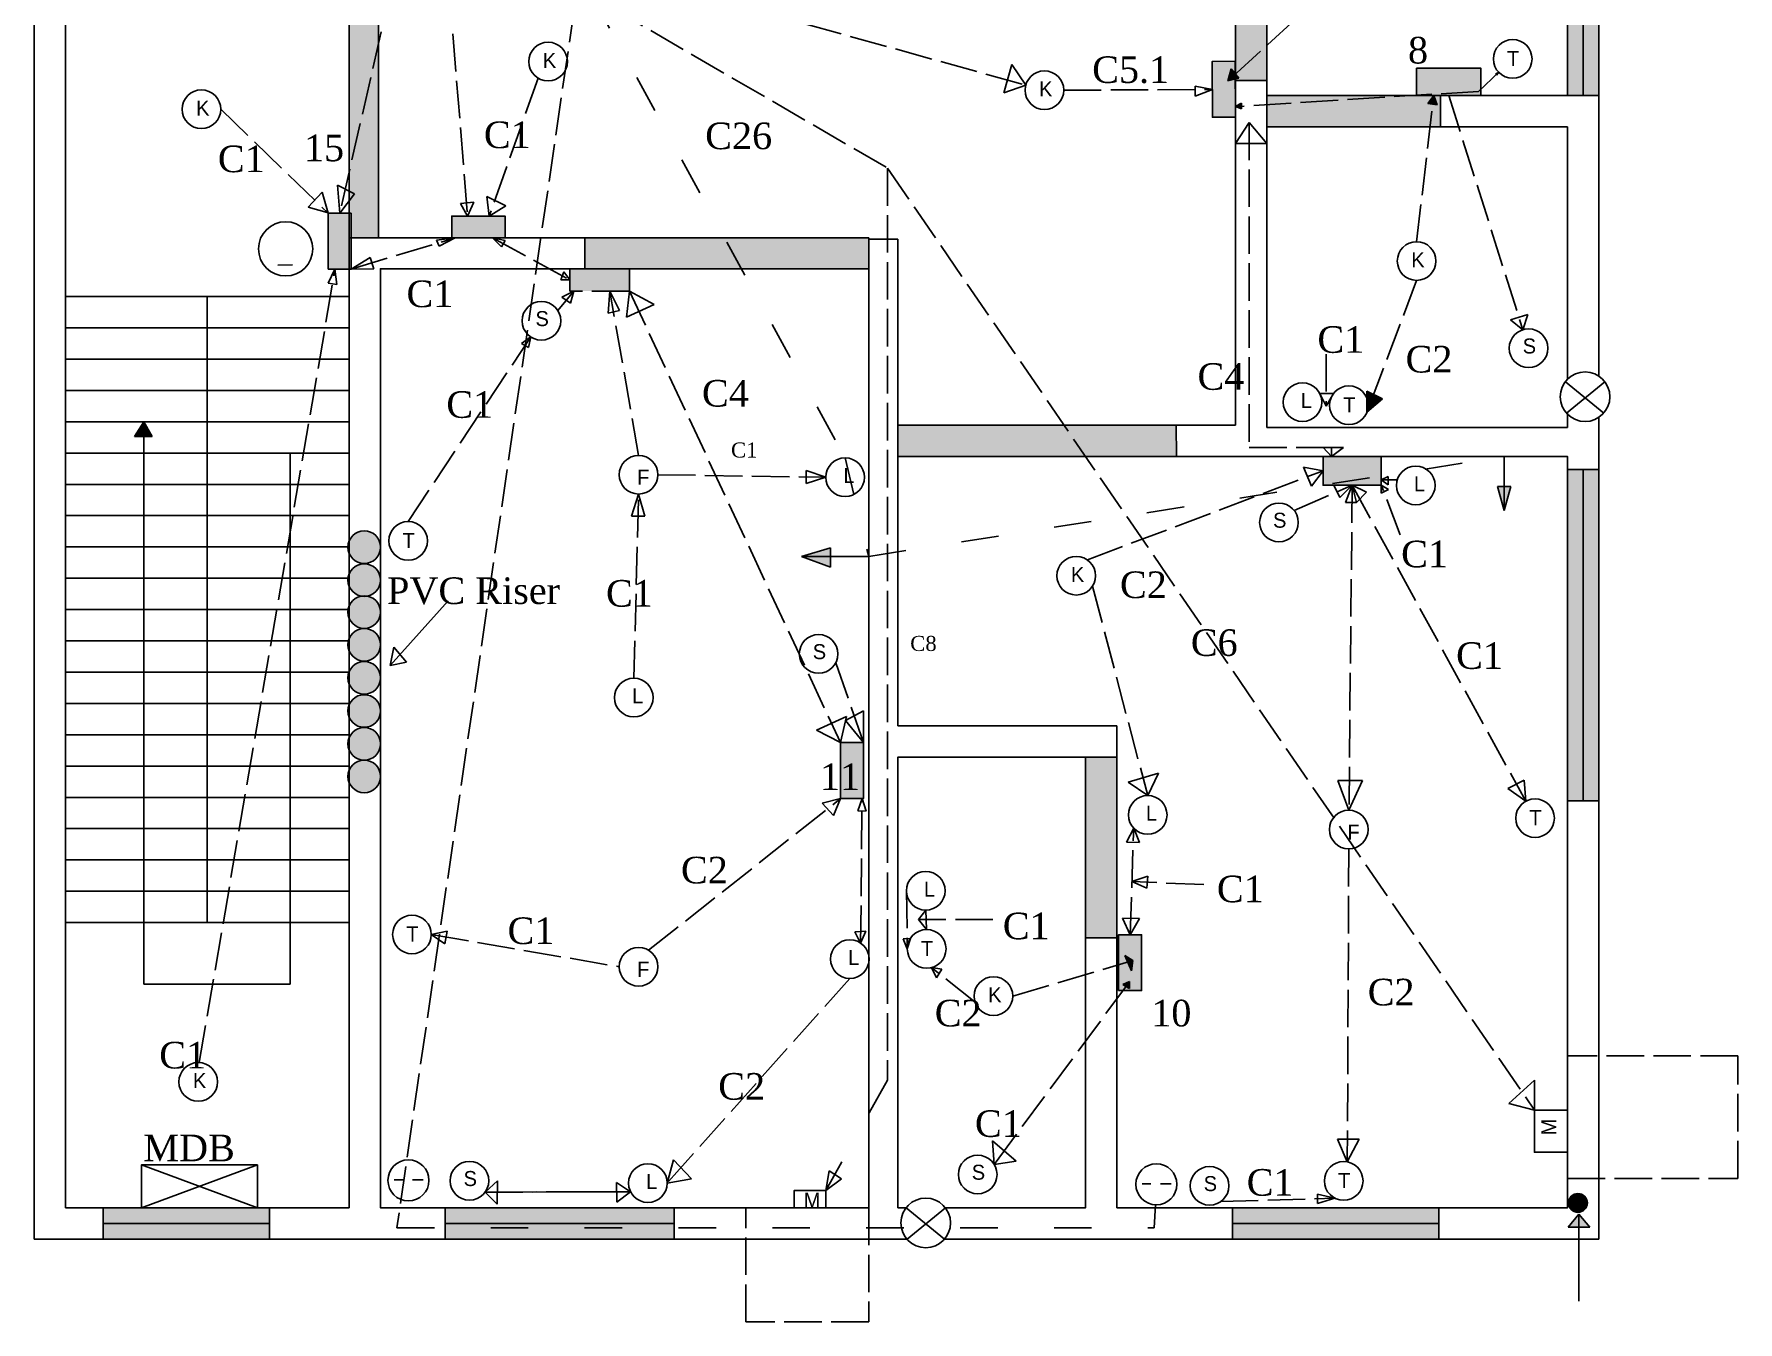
# Model space of a CAD drawing. Header units: inches. Extents: x -8 to 876, y -738 to 77.
# Drawn here: x -8 to 537, y -738 to -326 of the extents above; entities that cross this region are included whole.
import ezdxf

# ---------------------------------------------------------------- set-up
doc = ezdxf.new("R2010")
doc.units = ezdxf.units.IN
doc.header["$MEASUREMENT"] = 0
doc.linetypes.add('ACAD_ISO02W100', pattern=[15, 12, -3])
doc.linetypes.add('ACAD_ISO03W100', pattern=[30, 12, -18])
doc.dimstyles.get("Standard").update_dxf_attribs({"dimtxt": 0.18, "dimasz": 0.18, "dimexe": 0.18, "dimexo": 0.0625, "dimgap": 0.09, "dimtad": 0, "dimtih": 1, "dimtoh": 1, "dimdec": 4, "dimzin": 0, "dimdsep": 46, "dimtxsty": 'Standard', "dimcen": 0.09, "dimadec": 0, "dimazin": 0, "dimtfac": 1, "dimtdec": 4, "dimtofl": 0, "dimtmove": 0, "dimatfit": 3, "dimfxl": 1, "dimtolj": 1, "dimtzin": 0, "dimarcsym": 0})

msp = doc.modelspace()

# ---------------------------------------------------------------- hatches: boundary and pattern name
h = msp.add_hatch(color=64)
h.paths.add_polyline_path([(444.47, -40.14), (434.47, -40.14), (434.47, -85.3), (434.47, -133.3), (444.47, -133.3), (444.47, -85.3)])
h.paths.add_polyline_path([(416.47, -133.3), (386.47, -133.3), (386.47, -143.33), (416.47, -143.33)])
h.paths.add_polyline_path([(362.47, -138.32), (362.47, -133.3), (314.47, -133.3), (314.47, -143.3), (362.47, -143.33)])
h.paths.add_polyline_path([(304.47, -133.3), (256.47, -133.3), (256.47, -143.3), (304.47, -143.3)])
h.paths.add_polyline_path([(184.47, -157.3), (174.47, -157.3), (174.38, -193.3), (184.38, -193.3)])
h.paths.add_polyline_path([(148.45, -193.3), (138.47, -193.3), (102.47, -193.3), (102.47, -203.35), (138.47, -203.35), (148.45, -203.35)])
h.paths.add_polyline_path([(160.82, -285.35), (143.43, -285.35), (143.43, -289.54), (160.82, -289.54)])
h.paths.add_polyline_path([(102.47, -307.4), (93.15, -307.4), (93.15, -391.4), (98.15, -391.4), (102.47, -391.4)])
h.paths.add_polyline_path([(357.44, -451.3), (338.47, -451.3), (320.25, -451.3), (268.47, -451.3), (268.47, -461.3), (320.26, -461.3), (338.47, -461.3), (357.47, -461.3)])
h.paths.add_polyline_path([(338.47, -587.3), (338.47, -557.3), (328.47, -557.3), (328.47, -587.3), (328.47, -615.05), (338.47, -615.05)])
h = msp.add_hatch(color=64)
h.paths.add_polyline_path([(441.81, -345.97), (416.4, -345.97), (386.4, -345.97), (386.4, -355.97), (416.4, -355.97), (441.81, -355.97)])
h.paths.add_polyline_path([(386.4, -298.41), (386.4, -249.97), (376.4, -249.97), (376.4, -298.41), (376.4, -341.17), (386.4, -341.17)])
h.paths.add_polyline_path([(259.15, -391.79), (259.16, -391.4), (211.15, -391.4), (168.48, -391.4), (168.48, -401.3), (211.15, -401.3), (259.15, -401.3)])
h = msp.add_hatch(color=114)
h.paths.add_polyline_path([(492.47, -249.97), (482.4, -249.97), (482.4, -345.97), (492.47, -345.97)])
h.paths.add_polyline_path([(492.47, -465.39), (482.47, -465.39), (482.47, -571.28), (492.47, -571.28)])
for color, points in [(8, [(369, -352.9), (376.31, -352.86), (376.23, -335), (368.92, -335.03)]), (8, [(454.74, -337.22), (434.21, -337.22), (434.21, -345.97), (454.74, -345.97)]), (8, [(86.46, -401.4), (93.77, -401.4), (93.77, -383.54), (86.46, -383.54)]), (8, [(142.97, -384.45), (125.9, -384.45), (125.9, -391.4), (142.97, -391.4)]), (8, [(422.94, -461.3), (404.32, -461.3), (404.32, -470.44), (422.94, -470.44)]), (6, [(103.15, -490.7), (103.15, -489.77, 0.782673), (93.15, -488.22), (93.15, -492.25, 0.782673)]), (6, [(103.15, -501.22), (103.15, -500.29, 0.782673), (93.15, -498.74), (93.15, -502.77, 0.782673)]), (6, [(103.15, -511.45), (103.15, -510.52, 0.782673), (93.15, -508.97), (93.15, -513, 0.782673)]), (6, [(103.15, -521.86), (103.15, -520.93, 0.782673), (93.15, -519.38), (93.15, -523.41, 0.782673)]), (6, [(103.15, -532.45), (103.15, -531.52, 0.782673), (93.15, -529.97), (93.15, -534, 0.782673)]), (6, [(103.15, -543.04), (103.15, -542.12, 0.782673), (93.15, -540.57), (93.15, -544.59, 0.782673)]), (6, [(103.15, -553.54), (103.15, -552.62, 0.782673), (93.15, -551.07), (93.15, -555.09, 0.782673)]), (8, [(257.48, -552.69), (250.17, -552.69), (250.17, -570.55), (257.48, -570.55)]), (6, [(103.15, -563.95), (103.15, -563.03, 0.782673), (93.15, -561.48), (93.15, -565.5, 0.782673)]), (8, [(346.32, -614.06), (339.01, -614.06), (339.01, -631.92), (346.32, -631.92)]), (5, [(488.78, -699.76, 1), (482.76, -699.76, 1)]), (256, [(486, -703.3), (482.6, -707.55), (489.56, -707.55)])]:
    msp.add_hatch(color=color).paths.add_polyline_path(points)
at = {"linetype": 'ACAD_ISO02W100'}
h = msp.add_hatch(color=256, dxfattribs=at)
h.paths.add_polyline_path([(374.99, -337.41), (373.87, -341.29), (376.25, -339.13), (376.25, -338.93)])
h.paths.add_polyline_path([(376.25, -339.13), (373.87, -341.29), (376.25, -340.7)])
h.paths.add_polyline_path([(376.4, -339.12), (376.4, -340.66), (377.46, -340.4)])
for points in [[(376.4, -339.12), (376.34, -339.05), (376.25, -339.13), (376.25, -340.7), (376.4, -340.66)], [(182.7, -401.3), (163.65, -401.3), (163.65, -408.41), (182.7, -408.41)]]:
    msp.add_hatch(color=256, dxfattribs=at).paths.add_polyline_path(points)
h = msp.add_hatch(color=256, dxfattribs=at)
h.paths.add_polyline_path([(378.27, -348.42), (376.29, -349.47), (378.27, -349.35)])
h.paths.add_polyline_path([(378.27, -349.35), (376.4, -349.46), (378.27, -350.2)])
h = msp.add_hatch(color=256, dxfattribs=at)
h.paths.add_polyline_path([(439.67, -345.97), (437.81, -348.48), (439.35, -348.69)])
h.paths.add_polyline_path([(439.67, -345.97), (439.35, -348.69), (440.75, -348.88)])
h = msp.add_hatch(color=256, dxfattribs=at)
h.paths.add_polyline_path([(420.48, -441.46), (418.36, -440.42), (418.36, -442.72, -0.090323), (418.76, -444.9, -0.090323), (418.36, -447.08)])
h.paths.add_polyline_path([(418.36, -442.72), (418.36, -447.08, 0.090323), (418.76, -444.9, 0.090323)], flags=17)
h.paths.add_polyline_path([(423.27, -442.82), (420.48, -441.46), (418.36, -447.08)])
h = msp.add_hatch(color=256)
h.paths.add_polyline_path([(27.5, -450.17), (24.58, -454.86), (27.5, -454.89)])
h.paths.add_polyline_path([(27.5, -450.17), (27.5, -454.89), (30.24, -454.91)])
h = msp.add_hatch(color=256)
h.paths.add_polyline_path([(464.3, -470.87), (462.2, -470.87), (462.2, -478.51)])
h.paths.add_polyline_path([(462.2, -470.87), (460.1, -470.87), (462.2, -478.51)])
h = msp.add_hatch(color=256)
h.paths.add_polyline_path([(246.99, -490.47), (237.69, -493.21), (246.99, -493.21)])
h.paths.add_polyline_path([(246.99, -493.21), (237.69, -493.21), (246.99, -496.59)])
h = msp.add_hatch(color=256, dxfattribs=at)
h.paths.add_polyline_path([(340.97, -620.71), (341.9, -622.8), (343.59, -622.3)])
h.paths.add_polyline_path([(343.59, -622.3), (341.9, -622.8), (343.13, -625.58)])
h = msp.add_hatch(color=256, dxfattribs=at)
h.paths.add_polyline_path([(342.53, -629.03), (340.36, -629.98), (341.38, -630.59)])
h.paths.add_polyline_path([(342.53, -629.03), (341.38, -630.59), (342.1, -631.01)])
h.paths.add_polyline_path([(342.53, -629.03), (342.1, -631.01), (342.53, -631.23)])
h = msp.add_hatch(color=114)
h.paths.add_polyline_path([(67.74, -706.3), (14.59, -706.3), (14.59, -711.3), (67.74, -711.3)])
h.paths.add_polyline_path([(67.74, -701.3), (14.59, -701.3), (14.59, -706.3), (67.74, -706.3)])
h.paths.add_polyline_path([(197.02, -701.3), (123.77, -701.3), (123.77, -706.3), (197.02, -706.3)])
h.paths.add_polyline_path([(197.02, -706.3), (123.77, -706.3), (123.77, -711.3), (197.02, -711.3)])
h.paths.add_polyline_path([(441.35, -701.3), (375.42, -701.3), (375.42, -706.3), (441.35, -706.3)])
h.paths.add_polyline_path([(441.35, -706.3), (375.42, -706.3), (375.42, -711.3), (441.35, -711.3)])

# ---------------------------------------------------------------- linework, layer by layer
for p, q in [((-7.53, -193.3), (-7.53, -711.3)), ((2.47, -203.3), (2.47, -701.3)), ((492.47, -435.63), (492.47, -237.94)), ((487.44, -249.97), (487.44, -345.97)), ((376.4, -451.3), (376.4, -298.41)), ((93.15, -307.4), (93.15, -391.4)), ((102.47, -307.4), (102.47, -391.4)), ((386.4, -341.17), (376.4, -341.17)), ((386.4, -345.97), (386.4, -355.97)), ((416.4, -345.97), (386.4, -345.97)), ((441.81, -355.97), (441.81, -345.97)), ((482.4, -345.97), (492.47, -345.97)), ((416.4, -355.97), (386.4, -355.97)), ((416.4, -355.97), (416.4, -355.97)), ((93.15, -401.4), (93.15, -391.4)), ((93.15, -391.4), (211.15, -391.4)), ((168.48, -401.3), (168.48, -391.4)), ((211.15, -391.4), (259.16, -391.4)), ((259.16, -391.4), (259.15, -391.79)), ((259.15, -401.3), (259.15, -391.79)), ((268.47, -391.79), (259.15, -391.79)), ((268.47, -547.3), (268.47, -391.79)), ((70.31, -400.12), (75.09, -400.05)), ((93.15, -701.3), (93.15, -401.4)), ((211.15, -401.3), (259.15, -401.3)), ((2.47, -410.17), (93.15, -410.17)), ((47.81, -410.17), (47.81, -610.17)), ((2.47, -420.17), (93.15, -420.17)), ((2.47, -430.17), (93.15, -430.17)), ((2.47, -440.17), (93.15, -440.17)), ((481.75, -437.38), (494.01, -447.38)), ((494.33, -437.38), (482.07, -447.38)), ((2.47, -450.17), (93.15, -450.17)), ((27.5, -450.17), (24.58, -454.86)), ((27.5, -629.89), (27.5, -450.17)), ((30.24, -454.91), (27.5, -450.17)), ((320.25, -451.3), (268.47, -451.3)), ((338.47, -451.3), (320.25, -451.3)), ((338.47, -451.3), (376.4, -451.3)), ((357.47, -461.3), (357.44, -451.3)), ((492.47, -711.3), (492.47, -448.74)), ((24.58, -454.86), (30.24, -454.91)), ((2.47, -460.17), (93.15, -460.17)), ((74.34, -460.17), (74.34, -629.89)), ((320.26, -461.3), (268.47, -461.3)), ((338.47, -461.3), (320.26, -461.3)), ((462.2, -461.3), (462.2, -478.51)), ((482.47, -701.3), (482.47, -461.3)), ((482.47, -465.39), (492.47, -465.39)), ((487.47, -465.39), (487.47, -571.28)), ((2.47, -470.17), (93.15, -470.17)), ((464.3, -470.87), (460.1, -470.87)), ((460.1, -470.87), (462.2, -478.51)), ((462.2, -478.51), (464.3, -470.87)), ((2.47, -480.17), (93.15, -480.17)), ((2.47, -490.17), (93.15, -490.17)), ((237.69, -493.21), (246.99, -490.47)), ((259.15, -493.21), (237.69, -493.21)), ((246.99, -496.59), (237.69, -493.21)), ((246.99, -490.47), (246.99, -496.59)), ((2.47, -500.17), (93.15, -500.17)), ((2.47, -510.17), (93.15, -510.17)), ((2.47, -520.17), (93.15, -520.17)), ((2.47, -530.17), (93.15, -530.17)), ((2.47, -540.17), (93.15, -540.17)), ((268.47, -547.3), (338.47, -547.3)), ((2.47, -550.17), (93.15, -550.17)), ((2.47, -560.17), (93.15, -560.17)), ((328.47, -557.3), (338.47, -557.3)), ((328.47, -587.3), (328.47, -557.3)), ((328.47, -557.3), (338.47, -557.3)), ((338.47, -557.3), (338.47, -587.3)), ((2.47, -570.17), (93.15, -570.17)), ((482.47, -571.28), (492.47, -571.28)), ((2.47, -580.17), (93.15, -580.17)), ((328.47, -587.3), (328.47, -587.3)), ((2.47, -590.17), (93.15, -590.17)), ((2.47, -600.17), (93.15, -600.17)), ((2.47, -610.17), (93.15, -610.17)), ((328.47, -615.05), (338.47, -615.05)), ((74.34, -629.89), (27.5, -629.89)), ((26.79, -701.3), (63.83, -687.61)), ((63.83, -701.3), (26.79, -687.61)), ((63.83, -687.61), (63.83, -701.3)), ((107.48, -692.35), (110.35, -692.35)), ((113.42, -692.35), (116.8, -692.35)), ((346.48, -693.61), (349.34, -693.61)), ((352.41, -693.61), (355.79, -693.61)), ((2.47, -701.3), (93.15, -701.3)), ((67.74, -701.3), (14.59, -701.3)), ((14.59, -701.3), (14.59, -711.3)), ((67.74, -711.3), (67.74, -701.3)), ((103.15, -701.3), (259.15, -701.3)), ((197.02, -701.3), (123.77, -701.3)), ((123.77, -701.3), (123.77, -711.3)), ((197.02, -711.3), (197.02, -701.3)), ((258.47, -701.3), (258.47, -701.3)), ((268.47, -701.3), (271.1, -701.3)), ((271.09, -701.32), (283.35, -711.32)), ((283.67, -701.32), (271.41, -711.32)), ((283.65, -701.3), (328.47, -701.3)), ((441.35, -701.3), (375.42, -701.3)), ((375.42, -701.3), (375.42, -711.3)), ((441.35, -711.3), (441.35, -701.3)), ((14.59, -706.3), (67.74, -706.3)), ((123.77, -706.3), (197.02, -706.3)), ((375.42, -706.3), (441.35, -706.3)), ((-7.53, -711.3), (271.43, -711.3)), ((283.32, -711.3), (492.47, -711.3))]:
    msp.add_line(p, q)
at = {"color": 5, "linetype": 'ACAD_ISO02W100'}
for p, q in [((169.55, -287.31), (108.37, -707.76)), ((110.08, -296.35), (90.12, -383.54))]:
    msp.add_line(p, q, dxfattribs=at)
at = {"color": 2, "linetype": 'ACAD_ISO03W100'}
for p, q in [((156.18, -287.57), (251.62, -461.73)), ((251.62, -461.73), (259.15, -493.21)), ((259.15, -493.21), (462.2, -461.3))]:
    msp.add_line(p, q, dxfattribs=at)
at = {"linetype": 'ACAD_ISO02W100'}
for p, q in [((428.73, -291.41), (373.87, -341.29)), ((373.87, -341.29), (374.99, -337.41)), ((374.99, -337.41), (377.46, -340.4)), ((153.52, -340.38), (137.88, -384.45)), ((368.96, -344.02), (363.46, -342.9)), ((363.46, -342.9), (363.46, -346.19)), ((377.46, -340.4), (373.87, -341.29)), ((454.02, -344.61), (460.44, -338.5)), ((460.44, -338.5), (459.46, -339.15)), ((459.46, -339.15), (459.78, -339.42)), ((459.78, -339.42), (460.44, -338.5)), ((321.47, -344.23), (368.96, -344.02)), ((363.46, -346.19), (368.96, -344.02)), ((454.02, -344.61), (376.29, -349.47)), ((376.29, -349.47), (378.27, -348.42)), ((378.27, -348.42), (378.27, -350.2)), ((434.22, -392.64), (439.67, -345.97)), ((439.67, -345.97), (437.81, -348.48)), ((440.75, -348.88), (439.67, -345.97)), ((444.48, -345.97), (468.14, -420.78)), ((52.11, -350.33), (86.46, -383.54)), ((378.27, -350.2), (376.4, -349.46)), ((437.81, -348.48), (440.75, -348.88)), ((84.54, -376.79), (80.06, -381.59)), ((86.46, -383.54), (84.54, -376.79)), ((137.88, -384.45), (137.17, -378.25)), ((137.17, -378.25), (143.16, -381.16)), ((80.06, -381.59), (86.83, -383.54)), ((143.16, -381.16), (137.88, -384.45)), ((45.27, -654.91), (88.62, -401.4)), ((88.62, -401.4), (86.4, -405.89)), ((89.2, -406.33), (88.62, -401.4)), ((86.4, -405.89), (89.2, -406.33)), ((434.22, -405), (418.36, -447.08)), ((159.82, -414.66), (164.96, -408.41)), ((164.96, -408.41), (161.1, -410.33)), ((161.1, -410.33), (163.85, -412.23)), ((163.85, -412.23), (164.96, -408.41)), ((171.67, -408.41), (171.79, -408.41)), ((174.62, -408.41), (171.79, -408.41)), ((174.62, -408.41), (174.67, -408.41)), ((176.43, -408.41), (175.9, -415.49)), ((185.62, -460.91), (176.43, -408.41)), ((179.54, -414.62), (176.43, -408.41)), ((175.9, -415.49), (179.54, -414.62)), ((464.17, -417.64), (469.73, -415.9)), ((468.14, -420.78), (464.17, -417.64)), ((469.73, -415.9), (468.14, -420.78)), ((112, -482.04), (151.15, -423.07)), ((151.15, -423.07), (148.17, -425.13)), ((150.5, -426.4), (151.15, -423.07)), ((148.17, -425.13), (150.5, -426.4)), ((405.31, -428.55), (405.31, -445.18)), ((418.36, -447.08), (418.36, -440.42)), ((418.36, -440.42), (423.27, -442.82)), ((405.31, -445.18), (403.29, -441.14)), ((403.29, -441.14), (407.64, -441.19)), ((407.64, -441.19), (405.31, -445.18)), ((423.27, -442.82), (418.36, -447.08)), ((191.8, -467.09), (245.44, -467.91)), ((245.44, -467.91), (239.19, -465.73)), ((239.19, -465.73), (239.19, -469.93)), ((239.19, -469.93), (245.44, -467.91)), ((329.03, -494.31), (404.32, -465.87)), ((404.32, -465.87), (398.09, -464.63)), ((398.09, -464.63), (400.58, -470.77)), ((400.58, -470.77), (404.32, -465.87)), ((422.94, -468.72), (425.14, -467.63)), ((425.14, -467.63), (425.14, -470.3)), ((185.62, -473.27), (183.33, -480.31)), ((184.1, -532.12), (185.62, -473.27)), ((187.66, -480.31), (185.62, -473.27)), ((395.08, -478.5), (413.63, -470.44)), ((413.63, -470.44), (407.77, -470.44)), ((407.77, -470.44), (409.73, -474.32)), ((409.73, -474.32), (413.63, -470.44)), ((413.63, -470.44), (411.46, -475.95)), ((413.63, -470.44), (412.6, -574.27)), ((413.63, -470.44), (469.08, -571.4)), ((415.02, -475.95), (413.63, -470.44)), ((413.63, -470.44), (418.23, -472.67)), ((418.23, -472.67), (415.02, -475.95)), ((428.04, -468.72), (422.94, -468.72)), ((425.14, -470.3), (422.94, -468.72)), ((429, -486.26), (422.94, -470.44)), ((422.94, -470.44), (422.94, -473)), ((425.19, -471.79), (422.94, -470.44)), ((422.94, -473), (425.19, -471.79)), ((411.46, -475.95), (415.02, -475.95)), ((183.33, -480.31), (187.66, -480.31)), ((330.63, -502.75), (348.3, -569.61)), ((342.01, -565.32), (351.79, -562.4)), ((348.3, -569.61), (342.01, -565.32)), ((351.79, -562.4), (348.3, -569.61)), ((412.6, -574.27), (409.1, -564.83)), ((409.1, -564.83), (416.88, -564.83)), ((416.88, -564.83), (412.6, -574.27)), ((463.34, -567.31), (468.58, -564.69)), ((468.58, -564.69), (469.08, -571.4)), ((469.08, -571.4), (463.34, -567.31)), ((412.54, -586.63), (412.08, -686.65)), ((271.2, -600.02), (271.49, -618.58)), ((275.03, -609.15), (277.38, -606.2)), ((298.84, -609.15), (275.03, -609.15)), ((277.67, -612.41), (275.03, -609.15)), ((277.38, -606.2), (277.67, -612.41)), ((270.15, -615.38), (272.49, -615.22)), ((271.49, -618.58), (270.15, -615.38)), ((272.49, -615.22), (271.49, -618.58)), ((293.18, -635.66), (279.24, -624.56)), ((279.24, -624.56), (280.76, -627.88)), ((282.47, -625.07), (279.24, -624.56)), ((280.76, -627.88), (282.47, -625.07)), ((305.2, -633.66), (343.59, -622.3)), ((343.59, -622.3), (340.97, -620.71)), ((340.97, -620.71), (343.13, -625.58)), ((343.13, -625.58), (343.59, -622.3)), ((299.23, -687.43), (342.53, -629.03)), ((342.53, -629.03), (340.36, -629.98)), ((340.36, -629.98), (342.1, -631.01)), ((342.1, -631.01), (342.53, -629.03)), ((342.53, -631.23), (342.1, -631.01)), ((342.53, -629.03), (342.53, -631.23)), ((536.88, -652.78), (482.47, -652.78)), ((536.88, -691.94), (536.88, -652.78)), ((306.27, -686.41), (298.72, -679.89)), ((298.72, -679.89), (299.23, -687.43)), ((412.08, -686.65), (408.9, -679.34)), ((408.9, -679.34), (415.85, -679.34)), ((415.85, -679.34), (412.08, -686.65)), ((299.23, -687.43), (306.27, -686.41)), ((482.47, -691.94), (536.88, -691.94)), ((219.93, -737.77), (219.93, -701.3)), ((259.15, -701.3), (259.15, -737.77)), ((371.64, -699.33), (408.1, -698.22)), ((408.1, -698.22), (402.5, -696.96)), ((402.5, -696.96), (402.5, -699.96)), ((402.5, -699.96), (408.1, -698.22)), ((259.15, -737.77), (219.93, -737.77))]:
    msp.add_line(p, q, dxfattribs=at)
at = {"color": 1, "linetype": 'ACAD_ISO02W100'}
for p, q in [((123.84, -296.35), (131, -384.45)), ((137.6, -295.06), (309.33, -342.59)), ((304.89, -336.06), (302.38, -345.03)), ((309.33, -342.59), (304.89, -336.06)), ((302.38, -345.03), (309.33, -342.59)), ((380.74, -354.54), (380.74, -458.38)), ((128.67, -380.44), (133.02, -380)), ((131, -384.45), (128.67, -380.44)), ((133.02, -380), (131, -384.45)), ((93.77, -401.4), (127.01, -391.4)), ((127.01, -391.4), (121.07, -392.11)), ((121.93, -394.1), (127.01, -391.4)), ((138.91, -391.4), (163.65, -404.86)), ((138.91, -391.4), (141.79, -394.28)), ((143, -392.27), (138.91, -391.4)), ((121.07, -392.11), (121.93, -394.1)), ((141.79, -394.28), (143, -392.27)), ((93.77, -401.4), (99.9, -397.65)), ((101.03, -401.3), (93.77, -401.4)), ((99.9, -397.65), (101.03, -401.3)), ((161.78, -402.26), (160.77, -404.87)), ((163.65, -404.86), (161.78, -402.26)), ((160.77, -404.87), (163.65, -404.87)), ((182.7, -408.41), (181.8, -416.71)), ((181.8, -416.71), (190.56, -412.7)), ((182.7, -408.41), (250.17, -552.69)), ((190.56, -412.7), (182.7, -408.41)), ((380.74, -458.38), (407.07, -458.38)), ((404.32, -458.38), (410.82, -458.37)), ((407.07, -461.3), (404.32, -458.38)), ((410.82, -458.37), (407.07, -461.3)), ((407.07, -458.38), (407.07, -461.3)), ((242.46, -548.69), (252.03, -544.3)), ((252.03, -544.3), (250.17, -552.69)), ((250.17, -552.69), (242.46, -548.69)), ((343.83, -580.06), (341.57, -584.45)), ((342.66, -614.06), (343.83, -580.06)), ((345.63, -584.62), (343.83, -580.06)), ((341.57, -584.45), (345.63, -584.62)), ((343.24, -597.06), (348.33, -595.34)), ((366.22, -598.06), (343.24, -597.06)), ((348.06, -599.23), (343.24, -597.06)), ((348.33, -595.34), (348.06, -599.23)), ((345.66, -608.87), (340.25, -608.74)), ((340.25, -608.74), (342.66, -614.06)), ((342.66, -614.06), (345.66, -608.87))]:
    msp.add_line(p, q, dxfattribs=at)
at = {"color": 3, "linetype": 'ACAD_ISO02W100'}
for p, q in [((137.6, -295.06), (265.18, -369.14)), ((265.18, -369.14), (265.18, -660.49)), ((265.18, -369.14), (471.87, -670.1))]:
    msp.add_line(p, q, dxfattribs=at)
at = {"color": 1, "linetype": 'ACAD_ISO03W100'}
for p, q in [((380.74, -354.54), (376.4, -361.27)), ((386.4, -361.27), (380.74, -354.54)), ((376.4, -361.27), (386.4, -361.27))]:
    msp.add_line(p, q, dxfattribs=at)
at = {"color": 5}
for p, q in [((90.12, -383.54), (89.43, -374.53)), ((89.43, -374.53), (94.9, -377.37)), ((94.9, -377.37), (90.12, -383.54))]:
    msp.add_line(p, q, dxfattribs=at)
at = {"linetype": 'ACAD_ISO03W100'}
msp.add_line((93.15, -391.4), (98.15, -391.4), dxfattribs=at)
at = {"color": 0}
for p, q in [((106.3, -528.04), (124.73, -507.34)), ((124.73, -507.34), (106.3, -528.04)), ((106.3, -528.04), (107.41, -522.22)), ((107.41, -522.22), (111.47, -526.93)), ((111.47, -526.93), (106.3, -528.04)), ((486, -703.3), (482.6, -707.55)), ((482.6, -707.55), (489.56, -707.55)), ((489.56, -707.55), (486, -703.3))]:
    msp.add_line(p, q, dxfattribs=at)
at = {"color": 0, "linetype": 'ACAD_ISO02W100'}
for p, q in [((248.65, -527.17), (257.48, -552.69)), ((257.48, -542.54), (251.72, -545.67)), ((257.48, -552.69), (257.48, -542.54)), ((251.72, -545.67), (257.48, -552.69)), ((188.83, -619.02), (250.17, -570.55)), ((250.17, -570.55), (244.33, -572.06)), ((247.85, -575.96), (250.17, -570.55)), ((257.04, -570.55), (255.65, -574.5)), ((256.58, -616.73), (257.04, -570.55)), ((258.35, -574.56), (257.04, -570.55)), ((244.33, -572.06), (247.85, -575.96)), ((255.65, -574.5), (258.35, -574.56)), ((124.48, -612.95), (119.4, -613.99)), ((119.4, -613.99), (179.44, -624.3)), ((119.4, -613.99), (123.73, -616.97)), ((123.73, -616.97), (124.48, -612.95)), ((258.23, -612.97), (254.72, -613.1)), ((254.72, -613.1), (256.58, -616.73)), ((256.58, -616.73), (258.23, -612.97)), ((253.12, -628.03), (194.77, -693.43)), ((194.77, -693.43), (196.74, -685.97)), ((196.74, -685.97), (202.57, -692.07)), ((136.61, -696.28), (140.59, -692.65)), ((136.61, -696.28), (183.08, -696.23)), ((183.08, -696.23), (136.61, -696.28)), ((140.46, -700.18), (136.61, -696.28)), ((140.59, -692.65), (140.46, -700.18)), ((183.08, -696.23), (178.55, -693.28)), ((178.55, -693.28), (178.64, -699.54)), ((178.64, -699.54), (183.08, -696.23)), ((202.57, -692.07), (194.77, -693.43))]:
    msp.add_line(p, q, dxfattribs=at)
at = {"color": 3, "linetype": 'ACAD_ISO03W100'}
for p, q in [((265.18, -660.49), (245.46, -695.74)), ((471.87, -660.56), (463.66, -667.94)), ((471.87, -670.1), (471.87, -660.56)), ((463.66, -667.94), (471.87, -670.1)), ((245.46, -695.74), (246.55, -689.53)), ((246.55, -689.53), (250.45, -692.1)), ((250.45, -692.1), (245.46, -695.74))]:
    msp.add_line(p, q, dxfattribs=at)
at = {"color": 5, "linetype": 'ACAD_ISO03W100'}
for p, q in [((350.37, -707.76), (350.75, -700.35)), ((108.37, -707.76), (350.37, -707.76))]:
    msp.add_line(p, q, dxfattribs=at)
for points in [[(386.4, -249.97), (482.4, -249.97), (482.4, -345.97), (416.4, -345.97)], [(386.4, -345.97), (386.4, -298.41)], [(482.4, -447.11), (482.4, -451.97), (386.4, -451.97), (386.4, -355.97)], [(416.4, -355.97), (482.4, -355.97), (482.4, -436.63)], [(259.15, -401.3), (259.15, -701.3), (103.15, -701.3), (103.15, -401.3), (211.15, -401.3)], [(338.47, -461.3), (482.47, -461.3), (482.47, -701.3), (338.47, -701.3), (338.47, -587.3)], [(338.47, -557.3), (338.47, -547.3)], [(271.1, -701.3), (268.47, -701.3), (268.47, -557.3), (328.47, -557.3)], [(328.47, -587.3), (328.47, -701.3), (283.65, -701.3)]]:
    msp.add_lwpolyline(points)
for points in [[(376.23, -335), (376.31, -352.86), (369, -352.9), (368.92, -335.03)], [(434.21, -345.97), (454.74, -345.97), (454.74, -337.22), (434.21, -337.22)], [(93.77, -383.54), (93.77, -401.4), (86.46, -401.4), (86.46, -383.54)], [(125.9, -391.4), (142.97, -391.4), (142.97, -384.45), (125.9, -384.45)], [(404.32, -461.3), (422.94, -461.3), (422.94, -470.44), (404.32, -470.44)], [(250.17, -570.55), (250.17, -552.69), (257.48, -552.69), (257.48, -570.55)], [(339.01, -631.92), (339.01, -614.06), (346.32, -614.06), (346.32, -631.92)], [(482.47, -683.58), (471.87, -683.58), (471.87, -670.1), (482.47, -670.1)], [(26.79, -701.3), (63.83, -701.3), (63.83, -687.61), (26.79, -687.61)], [(235.34, -701.3), (245.46, -701.3), (245.46, -695.74), (235.34, -695.74)]]:
    msp.add_lwpolyline(points, close=True)
at = {"linetype": 'ACAD_ISO02W100'}
msp.add_lwpolyline([(163.65, -401.3), (182.7, -401.3), (182.7, -408.41), (163.65, -408.41)], close=True, dxfattribs=at)
for centre, radius in [((156.72, -335.09), 6.18), ((464.92, -334.24), 6.18), ((315.29, -344.23), 6.18), ((45.93, -350.33), 6.18), ((72.83, -394.93), 8.66), ((434.22, -398.82), 6.18), ((154.57, -417.92), 6.18), ((470, -426.67), 6.18), ((488.04, -442.18), 7.92), ((397.76, -443.91), 6.18), ((412.58, -444.9), 6.18), ((185.62, -467.09), 6.18), ((251.62, -467.91), 6.18), ((433.95, -470.52), 6.18), ((390.24, -482.34), 6.18), ((112, -488.22), 6.18), ((325.46, -499.36), 6.18), ((243.15, -524.34), 6.18), ((184.1, -538.3), 6.18), ((348.3, -575.79), 6.18), ((472.06, -576.82), 6.18), ((412.54, -580.45), 6.18), ((277.38, -600.02), 6.18), ((113.22, -613.99), 6.18), ((277.67, -618.58), 6.18), ((185.62, -624.3), 6.18), ((253.12, -621.85), 6.18), ((299.02, -633.66), 6.18), ((44.91, -661.08), 6.18), ((293.97, -690.67), 6.18), ((112.09, -692.55), 6.55), ((131.59, -692.68), 6.18), ((188.59, -693.43), 6.18), ((351.08, -693.81), 6.55), ((368.06, -694.29), 6.18), ((410.92, -692.72), 6.18), ((277.38, -706.13), 7.92)]:
    msp.add_circle(centre, radius)
at = {"color": 0}
for centre, radius in [((97.96, -490.24), 5.21), ((97.96, -500.75), 5.21), ((97.96, -510.99), 5.21), ((97.96, -521.4), 5.21), ((97.96, -531.99), 5.21), ((97.96, -542.58), 5.21), ((97.96, -553.08), 5.21), ((97.96, -563.49), 5.21), ((485.77, -699.76), 3.01)]:
    msp.add_circle(centre, radius, dxfattribs=at)

# ---------------------------------------------------------------- texts
at = {"color": 3, "linetype": 'ACAD_ISO03W100', "attachment_point": 1}
for s, insert, char_height, width in [('{\\fTimes New Roman|b0|i0|c0|p18;\\C1;8}', (431.47, -327.21), 8.5, 18.5391), ('{\\fTimes New Roman|b0|i0|c0|p18;\\C256;C5.1}', (330.55, -333.42), 8.5, 11.9426), ('{\\fTimes New Roman|b0|i0|c0|p18;\\C1;15}', (78.69, -358.43), 8.5, 11.9426), ('{\\fTimes New Roman|b0|i0|c0|p18;\\C256;C1}', (136.19, -354.23), 8.5, 11.9426), ('{\\fTimes New Roman|b0|i0|c0|p18;C26}', (206.9, -354.57), 8.5, 17.4432), ('{\\fTimes New Roman|b0|i0|c0|p18;\\C256;C1}', (51.19, -361.92), 8.5, 11.9426), ('{\\fTimes New Roman|b0|i0|c0|p18;\\C1;C1}', (111.46, -405.04), 8.5, 18.5391), ('{\\fTimes New Roman|b0|i0|c0|p18;\\C256;C1}', (402.51, -419.64), 8.5, 11.9426), ('{\\fTimes New Roman|b0|i0|c0|p18;\\C256;C2}', (430.69, -425.93), 8.5, 18.5391), ('{\\fTimes New Roman|b0|i0|c0|p18;\\C1;C4}', (364.2, -431.46), 8.5, 17.4432), ('{\\fTimes New Roman|b0|i0|c0|p18;\\C256;C1}', (124.19, -440.41), 8.5, 11.9426), ('{\\fTimes New Roman|b0|i0|c0|p18;\\C1;C4}', (205.87, -436.82), 8.5, 18.5391), ('{\\fTimes New Roman|b0|i0|c0|p18;\\C256;C1}', (215.15, -456.79), 4.8, 11.9426), ('{\\fTimes New Roman|b0|i0|c0|p18;\\C256;C1}', (429.26, -488.17), 8.5, 11.9426), ('{\\fTimes New Roman|b0|i0|c0|p18;\\C256;C1}', (175.21, -500.74), 8.5, 11.9426), ('{\\fTimes New Roman|b0|i0|c0|p18;\\C256;C2}', (339.43, -497.99), 8.5, 18.5391), ('{\\fTimes New Roman|b0|i0|c0|p18;C6}', (362.07, -516.49), 8.5, 17.4432), ('{\\fTimes New Roman|b0|i0|c0|p18;C8}', (272.41, -518.6), 4.8, 17.4432), ('{\\fTimes New Roman|b0|i0|c0|p18;\\C256;C1}', (446.82, -520.63), 8.5, 11.9426), ('{\\fTimes New Roman|b0|i0|c0|p18;\\C1;11}', (243.56, -559.33), 8.5, 18.5391), ('{\\fTimes New Roman|b0|i0|c0|p18;\\C256;C2}', (199.16, -589.16), 8.5, 18.5391), ('{\\fTimes New Roman|b0|i0|c0|p18;\\C1;C1}', (370.4, -595.18), 8.5, 18.5391), ('{\\fTimes New Roman|b0|i0|c0|p18;\\C256;C1}', (143.75, -608.53), 8.5, 11.9426), ('{\\fTimes New Roman|b0|i0|c0|p18;\\C256;C1}', (301.98, -607.01), 8.5, 11.9426), ('{\\fTimes New Roman|b0|i0|c0|p18;\\C256;C2}', (418.59, -628.13), 8.5, 18.5391), ('{\\fTimes New Roman|b0|i0|c0|p18;\\C256;C2}', (280.24, -634.85), 8.5, 18.5391), ('{\\fTimes New Roman|b0|i0|c0|p18;\\C1;10}', (349.43, -634.86), 8.5, 18.5391), ('{\\fTimes New Roman|b0|i0|c0|p18;\\C7;C1}', (32.46, -648.29), 8.5, 11.9426), ('{\\fTimes New Roman|b0|i0|c0|p18;\\C256;C2}', (211.07, -658.26), 8.5, 18.5391), ('{\\fTimes New Roman|b0|i0|c0|p18;\\C256;C1}', (293.09, -670.16), 8.5, 11.9426), ('{\\fTimes New Roman|b0|i0|c0|p18;\\C1;MDB}', (27.37, -677.94), 8.5, 18.5391), ('{\\fTimes New Roman|b0|i0|c0|p18;\\C256;C1}', (379.92, -688.94), 8.5, 11.9426)]:
    msp.add_mtext(s, dxfattribs=dict(at, insert=insert, char_height=char_height, width=width))
at = {"char_height": 4.8, "attachment_point": 1}
for s, insert, width in [('T', (463.1, -331.68), 9.0207), ('K', (155.02, -332.3), 4.0449), ('K', (313.58, -341.44), 4.0449), ('K', (44.22, -347.53), 4.0449), ('K', (432.51, -396.03), 4.0449), ('L', (397.18, -440.95), 7.5574), ('T', (410.77, -442.34), 9.0207), ('F', (185.16, -465.51), 6.2512), ('L', (251.04, -464.96), 7.5574), ('L', (433.37, -467.56), 7.5574), ('T', (110.19, -485.66), 9.0207), ('K', (323.75, -496.57), 4.0449), ('L', (183.52, -535.34), 7.5574), ('L', (347.71, -572.84), 7.5574), ('T', (470.25, -574.26), 9.0207), ('F', (412.08, -578.87), 6.2512), ('L', (276.79, -597.06), 7.5574), ('T', (111.41, -611.43), 9.0207), ('L', (252.54, -618.9), 7.5574), ('T', (275.86, -616.03), 9.0207), ('F', (185.16, -622.72), 6.2512), ('K', (297.32, -630.86), 4.0449), ('K', (43.21, -658.28), 4.0449), ('L', (188.01, -690.48), 7.5574), ('T', (409.11, -690.16), 9.0207), ('{\\C3;M}', (238.39, -696.5), 13.1665)]:
    msp.add_mtext(s, dxfattribs=dict(at, insert=insert, width=width))
at = {"color": 3, "char_height": 4.8, "width": 5.6487, "attachment_point": 1}
for insert in [(152.68, -414.81), (468.11, -423.56), (388.35, -479.23), (241.27, -521.22), (129.7, -689.56), (292.08, -687.55), (366.18, -691.18)]:
    msp.add_mtext('S', dxfattribs=dict(at, insert=insert))
at = {"color": 0, "insert": (105.25, -499.89), "char_height": 8.5, "width": 62.4719, "attachment_point": 1}
msp.add_mtext('{\\fTimes New Roman|b0|i0|c0|p18;PVC Riser}', dxfattribs=at)
at = {"insert": (474.04, -678.19), "char_height": 4.8, "width": 8.4307, "attachment_point": 1, "rotation": 90}
msp.add_mtext('{\\C3;M}', dxfattribs=at)

# ---------------------------------------------------------------- leaders
at = {"color": 0}
msp.add_leader([(486, -731.17), (486, -703.3)], dimstyle='Standard', override={"dimgap": 0.09, "dimtad": 0}, dxfattribs=at)

doc.saveas('drawing.dxf')
